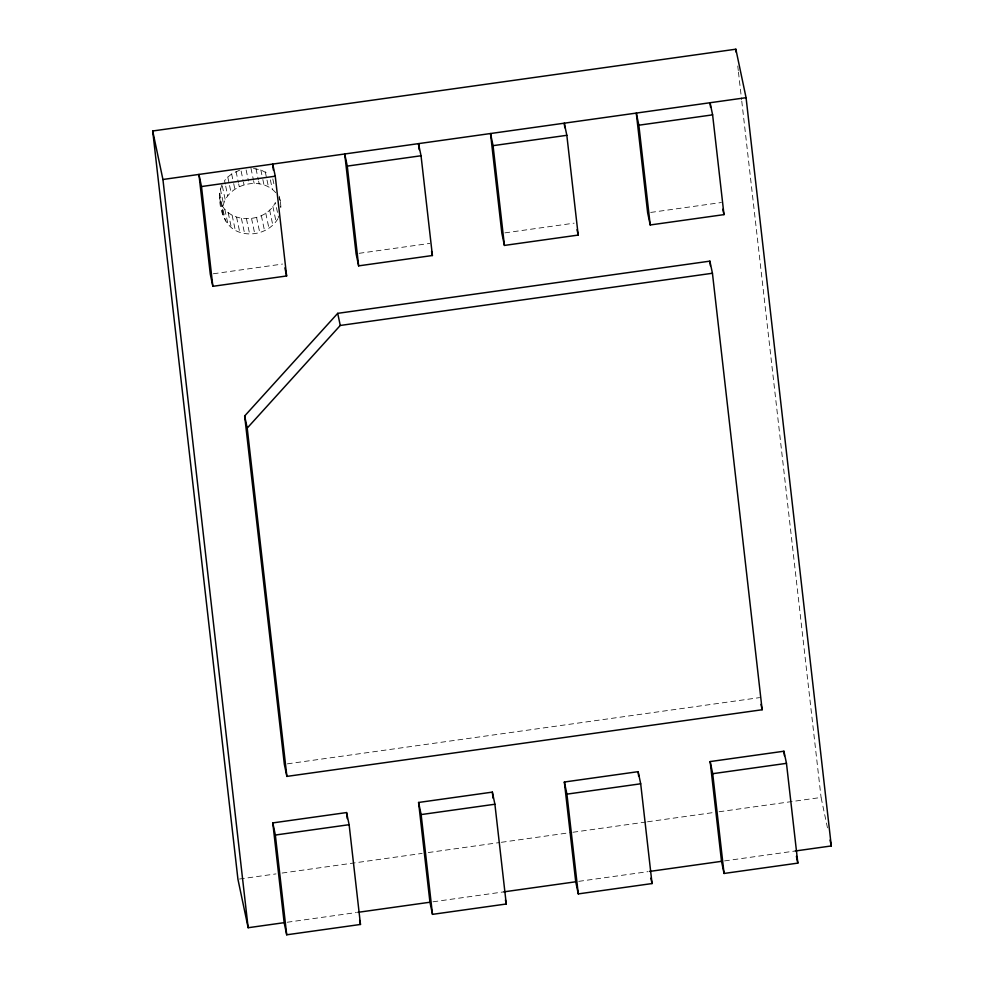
<?xml version="1.0" encoding="UTF-8"?>
<svg xmlns="http://www.w3.org/2000/svg" width="984" height="984" viewBox="0 0 984 984"><rect width="100%" height="100%" fill="white"/><g stroke="black" fill="none" stroke-linecap="round" stroke-linejoin="round"><path stroke-width="0.74" stroke-dasharray="4.92 3.69" d="M277.943 218.62C269.764 232.9 249.727 237.993 235.324 230.428C221.105 222.605 216.283 198.682 222.027 184.611M275.729 192.679C259.259 173.43 220.588 186.37 222.741 212.79M219.543 197.636C223.663 224.401 264.745 225.053 275.372 202.47L278.57 217.624M239.641 170.146L231.658 173.996L227.784 177.071L224.537 180.65L225.41 184.783M213.307 273.773L282.556 264.056M359.099 253.318L429.848 243.405M504.878 232.876L574.127 223.159M650.67 212.433L721.42 202.507M287.377 763.855L759.599 697.619M239.456 879.032L276 873.903M282.088 873.054L422.161 853.399M428.249 852.55L499.811 842.513M501.336 842.304L571.372 832.476M572.897 832.267L645.984 822.009M647.497 821.8L712.969 812.612M719.058 811.763L821.074 797.458L827.888 829.783M287.168 922.254L356.417 912.537M432.96 901.811L503.71 891.885M578.74 881.356L647.989 871.652M724.531 860.914L795.281 850.988M253.491 168.485L260.822 169.9L269.21 174.377M278.915 197.661L280.12 200.342M280.428 201.757L281.104 209.002L280.526 206.246M279.247 196.21L281.055 204.611M272.826 178.916L274.278 185.804M270.379 179.887L272.408 189.531M272.863 206.443L276.061 221.597M265.262 171.806L266.713 178.694M267.008 180.072L268.46 186.96M269.616 210.023L272.814 225.176M260.822 169.9L262.556 178.165M262.851 179.543L264.007 185.053M265.742 213.097L268.94 228.251M256 168.707L258.325 179.728M258.62 181.105L259.198 183.86M261.338 215.582L264.536 230.736M250.969 168.276L253.294 179.297M253.577 180.675L254.155 183.43M256.566 217.403L259.751 232.556M246.148 169.986L248.472 181.007M251.547 218.485L254.733 233.638M241.129 171.068L243.159 180.712M243.454 182.089L244.032 184.844M246.43 218.817L249.628 233.971M236.062 171.511L238.386 182.532M238.669 183.91L239.247 186.665M241.4 218.387L244.598 233.54M231.658 173.996L233.405 182.249M233.7 183.627L234.856 189.137M236.578 217.193L239.776 232.347M227.784 177.071L230.982 192.224M232.138 215.287L235.324 230.428M225.705 186.16L227.734 195.804M228.19 212.716L231.388 227.857M222.322 185.988L225.225 199.764M224.869 209.555L228.067 224.709M220.33 188.854L223.528 204.008M219.493 193.245L225.471 221.068M220.477 201.905L223.675 217.058M737.766 66.002L738.283 70.577M738.455 72.103L741.592 99.593M741.764 101.118L821.074 797.458"/><path stroke-width="1.48" d="M244.659 415.974L337.709 313.342L709.882 261.141L712.441 273.257L762.145 709.747L286.885 776.401L284.339 764.273L244.659 415.974L247.218 428.101L286.885 776.401M247.218 428.101L340.267 325.458L712.441 273.257M284.155 922.672L272.789 822.907L346.565 812.563L349.123 824.69L360.476 924.456L286.713 934.8L284.155 922.672L248.153 927.727L237.931 879.241L152.704 130.983L735.847 49.2L746.069 97.687L831.296 845.945L795.281 850.988M152.704 130.983L162.926 179.482L746.069 97.687M201.486 186.542L275.262 176.197L286.615 275.963L212.852 286.319L210.293 274.192L198.94 174.426L201.486 186.542L212.852 286.319M347.278 166.099L421.041 155.755L432.406 255.52L358.643 265.865L356.085 253.749L344.72 153.984L347.278 166.099L358.643 265.865M493.058 145.657L566.833 135.312L578.186 235.078L504.423 245.422L501.865 233.294L490.512 133.529L493.058 145.657L504.423 245.422M638.85 125.202L712.613 114.857L723.978 214.623L650.215 224.967L647.656 212.852L636.291 113.086L638.85 125.202L650.215 224.967M418.581 802.464L492.344 792.12L494.903 804.236L506.268 904.001L432.493 914.357L429.947 902.23L418.581 802.464L421.14 814.58L432.493 914.357M564.361 782.022L638.136 771.665L640.695 783.793L652.048 883.558L578.284 893.903L575.726 881.787L564.361 782.022L566.919 794.137L578.284 893.903M710.153 761.567L783.916 751.222L786.474 763.35L797.839 863.116L724.064 873.46L721.518 861.332L710.153 761.567L712.711 773.695L724.064 873.46M272.789 822.907L275.348 835.035L349.123 824.69M421.14 814.58L494.903 804.236M566.919 794.137L640.695 783.793M712.711 773.695L786.474 763.35M357.93 912.328L429.947 902.23M503.71 891.885L575.726 881.787M649.501 871.443L721.518 861.332M712.613 114.857L710.054 102.742L710.571 107.268M722.846 209.235L723.978 214.623M830.053 840.065L831.296 845.945M796.413 856.375L797.839 863.116M761.013 704.359L762.145 709.747M566.833 135.312L564.275 123.184L564.791 127.723M577.054 229.69L578.186 235.078M650.916 878.171L652.048 883.558M421.041 155.755L418.483 143.627L419.172 149.679M431.558 251.486L432.406 255.52M505.419 899.966L506.268 904.001M337.709 313.342L340.267 325.458M275.262 176.197L272.703 164.082L273.392 170.121M284.917 267.882L286.615 275.963M359.627 920.409L360.476 924.456M735.847 49.2L736.204 52.25M783.916 751.222L784.433 755.761M709.882 261.141L710.399 265.717M638.136 771.665L638.653 776.204M492.344 792.12L493.033 798.159M346.565 812.563L347.254 818.614M275.348 835.035L286.713 934.8M162.926 179.482L248.153 927.727"/></g></svg>
